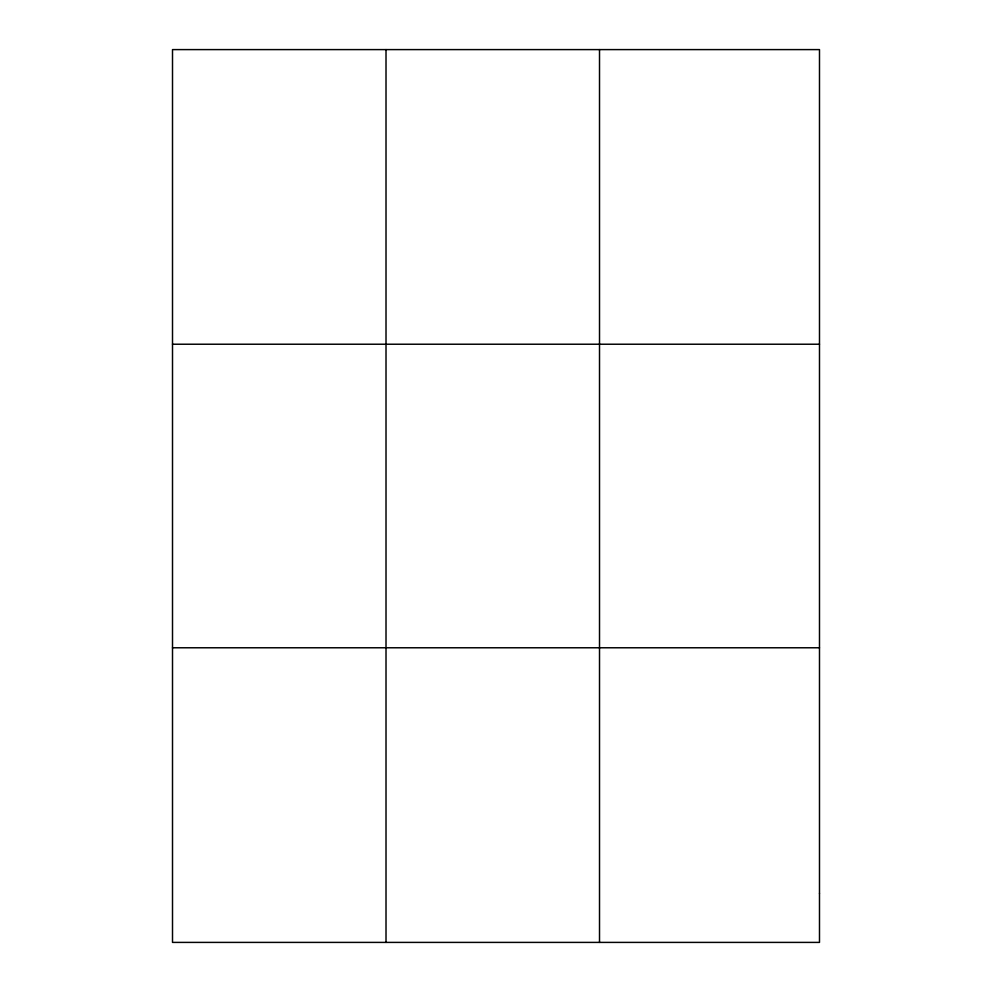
<?xml version="1.0" encoding="UTF-8"?>
<svg xmlns="http://www.w3.org/2000/svg" width="992" height="992" viewBox="0 0 992 992"><rect width="100%" height="100%" fill="white"/><g stroke="black" fill="none" stroke-linecap="round" stroke-linejoin="round"><path stroke-width="1.49" d="M386.012 942.4L386.012 49.6M599.515 942.4L599.515 49.6M172.509 344.224L819.491 344.224M172.509 647.776L819.491 647.776M819.491 893.296L819.491 942.4L172.509 942.4L172.509 49.6L819.491 49.6L819.491 893.296"/></g></svg>
